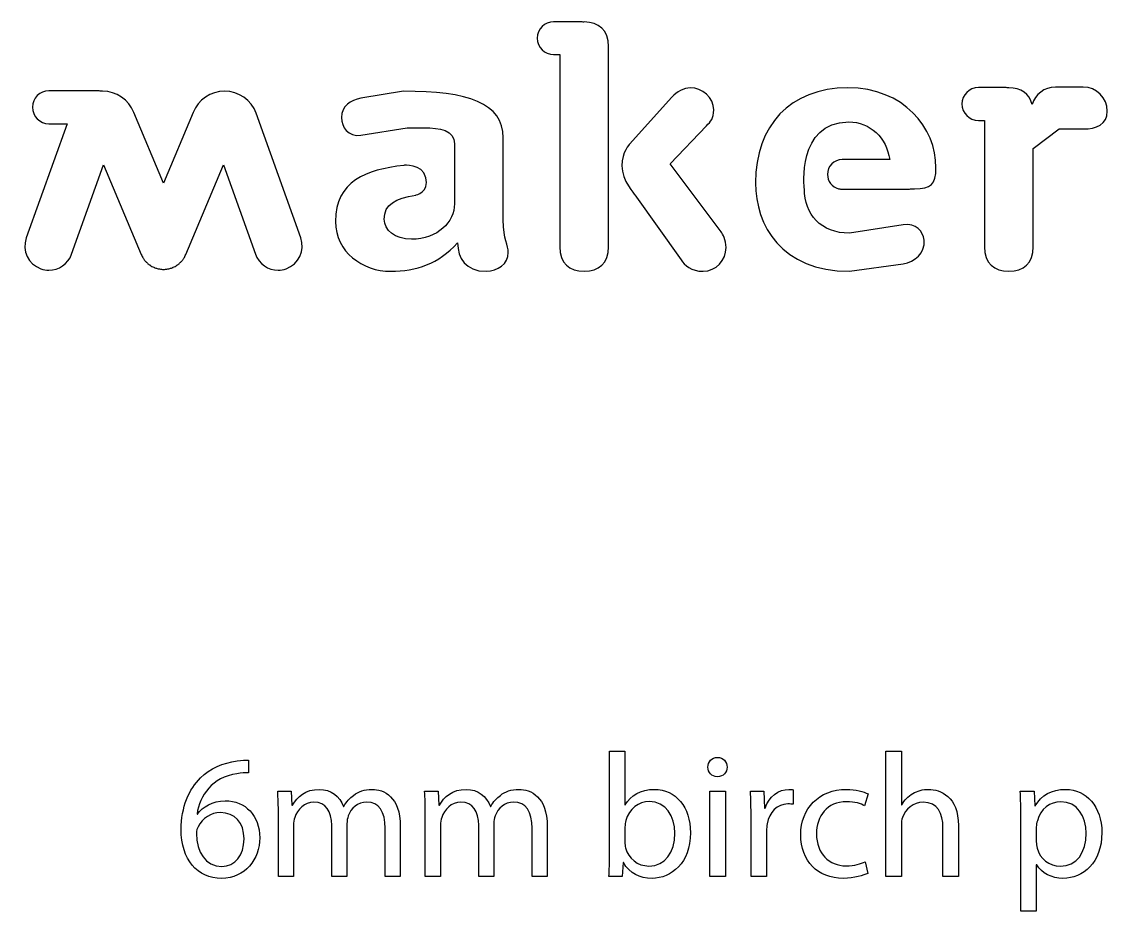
# Model space of a CAD drawing. Extents: x 16 to 1660, y 62 to 1240.
# Drawn here: x 179.5 to 314.3, y 1106.4 to 1216.9 of the extents above; entities that cross this region are included whole.
import ezdxf

# ---------------------------------------------------------------- set-up
doc = ezdxf.new("R2010")
doc.units = 0
doc.layers.get('0').update_dxf_attribs({"linetype": 'CONTINUOUS'})

msp = doc.modelspace()

# ---------------------------------------------------------------- linework, layer by layer
at = {"color": 7}
for points in [[(248.813038, 1216.908638), (245.568047, 1216.908638)], [(252.38456, 1188.933078), (252.38456, 1213.84314)], [(245.568047, 1212.82206), (246.323273, 1212.82206), (246.323273, 1188.933078)], [(301.578433, 1208.729273), (298.334007, 1208.729273)], [(311.351224, 1208.789387), (307.895131, 1208.789387)], [(188.879762, 1208.327107), (182.859962, 1208.327107)], [(226.910336, 1208.274896), (221.621491, 1207.406498)], [(260.267309, 1207.532369), (254.999913, 1201.679362)], [(200.788693, 1205.645713), (197.09892, 1196.867473), (193.408582, 1205.647124)], [(214.155867, 1190.049549), (208.61782, 1205.546653)], [(298.334007, 1204.644671), (299.088387, 1204.644671), (299.088387, 1188.933078)], [(182.859962, 1204.239964), (185.109838, 1204.239964), (180.039151, 1190.04842)], [(221.621491, 1202.804018), (227.36048, 1203.724062), (229.424653, 1203.724062)], [(266.370364, 1190.802518), (260.060158, 1199.270596), (264.544387, 1203.961976)], [(305.149956, 1188.933078), (305.149956, 1201.159227), (308.364467, 1203.587749), (311.350942, 1203.587749)], [(233.243684, 1201.720849), (233.243684, 1194.288527)], [(239.304689, 1192.296884), (239.304689, 1202.468173)], [(185.680773, 1188.032789), (189.647407, 1199.131742), (194.337376, 1187.974651)], [(199.872036, 1188.004002), (204.549022, 1199.130331), (208.51368, 1188.034482)], [(287.315769, 1199.782829), (281.422687, 1199.782829)], [(255.659467, 1195.410924), (261.389142, 1187.314533)], [(280.966616, 1196.167844), (280.964358, 1196.157684), (280.99766, 1196.157684)], [(281.422404, 1196.10378), (289.56508, 1196.10378)], [(289.990107, 1196.157684), (290.409771, 1196.157684)], [(288.987936, 1191.673738), (282.324669, 1190.650118), (282.315073, 1190.636289)], [(199.860464, 1187.974651), (199.872036, 1188.002591)], [(282.315073, 1185.903704), (288.987936, 1186.824596)], [(252.518616, 1126.274382), (254.423051, 1126.274382), (254.423051, 1119.620147), (254.466796, 1119.620147)], [(252.518616, 1113.469113), (252.518616, 1126.274382), (252.518616, 1126.274382)], [(286.837684, 1126.274382), (288.763851, 1126.274382), (288.763851, 1119.64216), (288.807596, 1119.64216)], [(288.763851, 1117.124738), (288.763851, 1110.732969), (286.837684, 1110.732969), (286.837684, 1126.274382)], [(207.650927, 1125.179642), (207.650927, 1123.603713), (207.650927, 1123.603713)], [(267.117407, 1124.304189), (267.117407, 1124.304189)], [(211.282844, 1121.327309), (212.968558, 1121.327309), (213.056047, 1119.598133), (213.121804, 1119.598133)], [(229.536978, 1121.327309), (231.222409, 1121.327309), (231.31018, 1119.598133), (231.375656, 1119.598133)], [(264.972236, 1121.327309), (266.898402, 1121.327309), (266.898402, 1110.732969), (264.972236, 1110.732969), (264.972236, 1121.327309), (264.972236, 1121.327309)], [(270.005951, 1121.327309), (271.691664, 1121.327309), (271.779153, 1119.225882), (271.844911, 1119.225882)], [(275.325276, 1121.502287), (275.325276, 1119.68534)], [(284.627602, 1120.977353), (284.189593, 1119.510644)], [(303.537338, 1121.327309), (305.2445, 1121.327309), (305.354002, 1119.510362), (305.398029, 1119.510362)], [(219.447816, 1119.422873), (219.49156, 1119.422873)], [(237.701667, 1119.422873), (237.745693, 1119.422873)], [(201.259158, 1118.459649), (201.302902, 1118.459649)], [(213.252756, 1117.102724), (213.252756, 1110.732687), (211.370333, 1110.732687), (211.370333, 1118.459649)], [(231.507171, 1117.102724), (231.507171, 1110.732687), (229.624749, 1110.732687), (229.624749, 1118.459649)], [(219.88526, 1117.277702), (219.88526, 1110.732687), (218.002556, 1110.732687), (218.002556, 1117.080711)], [(226.517764, 1116.949478), (226.517764, 1110.732687), (224.635342, 1110.732687), (224.635342, 1116.70846)], [(238.139676, 1117.277702), (238.139676, 1110.732687), (236.256971, 1110.732687), (236.256971, 1117.080711)], [(244.771898, 1116.949478), (244.771898, 1110.732687), (242.889476, 1110.732687), (242.889476, 1116.70846)], [(254.423051, 1116.861707), (254.423051, 1114.979284)], [(272.020171, 1116.379953), (272.020171, 1110.732404), (270.093722, 1110.732404), (270.093722, 1118.021922)], [(295.855813, 1117.037249), (295.855813, 1110.732969), (293.929647, 1110.732969), (293.929647, 1116.818244)], [(305.573289, 1112.155651), (305.529544, 1112.155651), (305.529544, 1106.3986), (303.625109, 1106.3986), (303.625109, 1117.868676), (303.624827, 1117.868676)], [(305.529544, 1116.884002), (305.529544, 1115.045324)], [(254.22606, 1112.462427), (254.182316, 1112.462427), (254.072813, 1110.732969), (252.431127, 1110.732969)], [(284.255351, 1112.549916), (284.583858, 1111.10522)]]:
    msp.add_lwpolyline(points, dxfattribs=at)
for points in [[(245.568047, 1216.908638), (244.440004, 1216.908638), (243.525604, 1215.994238), (243.525604, 1214.865349)], [(249.231291, 1216.865176), (249.096671, 1216.894244), (248.957253, 1216.908638), (248.813038, 1216.908638)], [(249.353493, 1216.874489), (249.310878, 1216.874489), (249.273624, 1216.866304), (249.231291, 1216.865176)], [(252.38456, 1213.84314), (252.38456, 1215.835347), (251.179189, 1216.874489), (249.353493, 1216.874489)], [(243.525604, 1214.865349), (243.525604, 1213.735896), (244.440004, 1212.82206), (245.568047, 1212.82206)], [(262.593384, 1208.695407), (261.678984, 1208.695407), (260.889891, 1208.196438), (260.267309, 1207.532369)], [(265.456811, 1205.955876), (265.456811, 1207.491447), (263.963291, 1208.695407), (262.593384, 1208.695407)], [(282.107076, 1208.695407), (274.923956, 1208.695407), (270.647724, 1203.961976), (270.647724, 1196.905009)], [(293.066893, 1198.772756), (293.066893, 1203.754542), (289.082762, 1208.695407), (282.107076, 1208.695407)], [(298.334007, 1208.729273), (297.2054, 1208.729273), (296.291564, 1207.816284), (296.291564, 1206.686549)], [(301.99584, 1208.685811), (301.861502, 1208.714598), (301.721802, 1208.729273), (301.578433, 1208.729273)], [(302.118889, 1208.695407), (302.075427, 1208.695407), (302.038456, 1208.687222), (301.99584, 1208.685811)], [(305.028318, 1206.617969), (304.694167, 1207.979973), (303.62398, 1208.695407), (302.118889, 1208.695407)], [(307.895131, 1208.789387), (306.528329, 1208.789387), (305.388433, 1207.868496), (305.028318, 1206.617969)], [(314.346449, 1205.793598), (314.346731, 1207.447984), (313.006176, 1208.789387), (311.351224, 1208.789387)], [(182.859962, 1208.327107), (181.731638, 1208.327107), (180.816673, 1207.412142), (180.816673, 1206.283536)], [(189.357282, 1208.265018), (189.203471, 1208.301707), (189.045427, 1208.327107), (188.879762, 1208.327107)], [(189.511093, 1208.276589), (189.459729, 1208.276589), (189.409211, 1208.266711), (189.357282, 1208.265018)], [(189.536211, 1208.274896), (189.52718, 1208.274896), (189.519842, 1208.276589), (189.511093, 1208.276589)], [(193.408582, 1205.647124), (192.797571, 1207.216844), (191.257767, 1208.263889), (189.536211, 1208.274896)], [(204.672918, 1208.276589), (202.946, 1208.272073), (201.398858, 1207.221078), (200.788693, 1205.645713)], [(204.684489, 1208.278564), (204.680256, 1208.278564), (204.676869, 1208.276589), (204.672918, 1208.276589)], [(208.61782, 1205.546653), (208.03362, 1207.179873), (206.451482, 1208.278564), (204.684489, 1208.278564)], [(221.621491, 1207.406498), (220.361651, 1207.146571), (219.204822, 1206.460489), (219.204822, 1204.989264)], [(239.304689, 1202.468173), (239.304689, 1206.827942), (234.908513, 1208.274896), (226.910336, 1208.274896)], [(180.816673, 1206.283536), (180.816673, 1205.154364), (181.731638, 1204.239964), (182.859962, 1204.239964)], [(264.544387, 1203.961976), (265.083431, 1204.543353), (265.456811, 1204.874964), (265.456811, 1205.955876)], [(296.291564, 1206.686549), (296.291564, 1205.558507), (297.2054, 1204.644671), (298.334007, 1204.644671)], [(311.350942, 1203.587749), (313.005893, 1203.587749), (314.346449, 1204.138929), (314.346449, 1205.793598)], [(219.204822, 1204.989264), (219.204822, 1203.860093), (220.006616, 1202.564411), (221.621491, 1202.804018)], [(276.710704, 1196.157684), (276.710704, 1196.157684), (275.728853, 1204.46038), (282.2321, 1204.46038)], [(282.2321, 1204.46038), (284.884424, 1204.46038), (286.931664, 1202.493573), (287.315769, 1199.782829)], [(229.424653, 1203.724062), (231.459758, 1203.724062), (233.243684, 1203.463571), (233.243684, 1201.720849)], [(254.999913, 1201.679362), (254.999913, 1201.679362), (254.033584, 1200.788669), (254.033584, 1199.019982)], [(226.93376, 1199.063444), (222.283867, 1198.523553), (218.463707, 1197.112724), (218.463707, 1192.088887)], [(229.687684, 1197.533518), (229.202827, 1199.345949), (226.93376, 1199.063444), (226.93376, 1199.063444)], [(254.033584, 1199.019982), (254.033584, 1197.184691), (255.659467, 1195.410924), (255.659467, 1195.410924)], [(281.422687, 1199.782829), (280.407533, 1199.782829), (279.583162, 1198.95874), (279.583162, 1197.944151)], [(279.583162, 1197.944151), (279.583162, 1197.08676), (280.172442, 1196.371891), (280.966616, 1196.167844)], [(290.409771, 1196.157684), (292.445158, 1196.157684), (293.066893, 1196.697293), (293.066893, 1198.772756)], [(228.428691, 1195.36972), (228.428691, 1195.36972), (230.173389, 1195.719676), (229.687684, 1197.533518)], [(270.647724, 1196.905009), (270.647724, 1191.632251), (273.844738, 1185.903704), (282.315073, 1185.903704)], [(224.525276, 1192.379576), (224.525276, 1194.205553), (225.896029, 1194.996058), (228.428691, 1195.36972)], [(282.315073, 1190.636289), (278.78532, 1190.636289), (276.710704, 1192.960671), (276.710704, 1196.157684)], [(280.99766, 1196.157684), (281.13482, 1196.125511), (281.275649, 1196.10378), (281.422404, 1196.10378)], [(289.56508, 1196.10378), (289.712118, 1196.10378), (289.852664, 1196.125511), (289.990107, 1196.157684)], [(233.243684, 1194.288527), (233.243684, 1192.0474), (231.209709, 1189.889811), (227.888518, 1189.889811)], [(227.888518, 1189.889811), (225.813902, 1189.889811), (224.525276, 1191.010233), (224.525276, 1192.379576)], [(239.928118, 1188.227804), (239.927836, 1189.18228), (239.304689, 1189.765351), (239.304689, 1192.296884)], [(218.463707, 1192.088887), (218.463707, 1188.269291), (221.869282, 1185.903704), (225.314369, 1185.903704)], [(291.582404, 1189.772971), (291.463307, 1190.896498), (290.602529, 1191.91278), (288.987936, 1191.673738)], [(180.039151, 1190.04842), (179.482044, 1188.491118), (180.293998, 1186.776053), (181.851864, 1186.218947)], [(212.344, 1186.22064), (213.900738, 1186.777747), (214.712409, 1188.492811), (214.155867, 1190.049549)], [(266.992664, 1188.850387), (266.992947, 1189.848042), (266.577798, 1190.511829), (266.370364, 1190.802518)], [(288.987936, 1186.824596), (290.411747, 1187.083958), (291.7571, 1188.128462), (291.582404, 1189.772971)], [(225.314369, 1185.903704), (228.511664, 1185.903704), (231.252607, 1186.815847), (233.617911, 1189.432047)], [(233.617911, 1189.432047), (233.701731, 1187.563736), (234.573516, 1185.903704), (237.188022, 1185.903704)], [(237.188022, 1185.903704), (238.641467, 1185.903704), (239.928118, 1186.857898), (239.928118, 1188.227804)], [(246.323273, 1188.933078), (246.323273, 1186.941153), (247.526669, 1185.903704), (249.353493, 1185.903704)], [(249.353493, 1185.903704), (251.179189, 1185.903704), (252.38456, 1186.941153), (252.38456, 1188.933078)], [(264.127827, 1185.903704), (265.7475, 1185.903704), (266.992664, 1187.314533), (266.992664, 1188.850387)], [(299.088387, 1188.933078), (299.088387, 1186.941153), (300.292347, 1185.903704), (302.118607, 1185.903704)], [(302.118607, 1185.903704), (303.944584, 1185.903704), (305.149956, 1186.941153), (305.149956, 1188.933078)], [(182.859962, 1186.044251), (184.089322, 1186.044251), (185.243047, 1186.80738), (185.680773, 1188.032789)], [(194.337376, 1187.974651), (194.404827, 1187.814349), (194.486671, 1187.6659), (194.5767, 1187.524789)], [(194.5767, 1187.524789), (194.599842, 1187.488947), (194.626371, 1187.45762), (194.649796, 1187.42206)], [(194.649796, 1187.42206), (194.728253, 1187.311429), (194.811791, 1187.205313), (194.902949, 1187.1071)], [(194.902949, 1187.1071), (194.940484, 1187.06646), (194.97802, 1187.02836), (195.017249, 1186.989696)], [(195.017249, 1186.989696), (195.116873, 1186.893458), (195.222707, 1186.805122), (195.333902, 1186.723842)], [(198.865349, 1186.725253), (198.974851, 1186.805122), (199.079556, 1186.892893), (199.178898, 1186.988567)], [(199.178898, 1186.988567), (199.218973, 1187.027796), (199.25792, 1187.067307), (199.296302, 1187.108511)], [(199.296302, 1187.108511), (199.385202, 1187.204749), (199.466764, 1187.307478), (199.542682, 1187.416133)], [(199.542682, 1187.416133), (199.569493, 1187.453669), (199.597998, 1187.488382), (199.621987, 1187.525918)], [(199.621987, 1187.525918), (199.712016, 1187.667311), (199.793013, 1187.814631), (199.860464, 1187.974651)], [(199.872036, 1188.002591), (199.872036, 1188.003156), (199.872036, 1188.003156), (199.872036, 1188.004002)], [(208.51368, 1188.034482), (208.951689, 1186.809073), (210.104849, 1186.045944), (211.334773, 1186.045944)], [(261.389142, 1187.314533), (261.84606, 1186.650182), (262.63346, 1185.903704), (264.127827, 1185.903704)], [(181.851864, 1186.218947), (182.185451, 1186.099849), (182.525247, 1186.044251), (182.859962, 1186.044251)], [(195.333902, 1186.723842), (195.366922, 1186.700136), (195.39712, 1186.673042), (195.430987, 1186.6499)], [(195.430987, 1186.6499), (195.578871, 1186.551122), (195.735787, 1186.46702), (195.898911, 1186.3959)], [(195.898911, 1186.3959), (195.911611, 1186.389409), (195.923747, 1186.380378), (195.937576, 1186.374451)], [(195.937576, 1186.374451), (195.967491, 1186.361187), (195.9991, 1186.358364), (196.029016, 1186.346229)], [(196.029016, 1186.346229), (196.156298, 1186.297404), (196.28612, 1186.257047), (196.420176, 1186.226284)], [(196.420176, 1186.226284), (196.47408, 1186.213867), (196.527138, 1186.200038), (196.581042, 1186.190442)], [(196.581042, 1186.190442), (196.747836, 1186.161091), (196.917733, 1186.141336), (197.089042, 1186.140489)], [(197.089042, 1186.140489), (197.092429, 1186.140489), (197.094687, 1186.139642), (197.096944, 1186.139642)], [(197.096944, 1186.139642), (197.097791, 1186.139642), (197.098073, 1186.139642), (197.09892, 1186.139642)], [(197.09892, 1186.139642), (197.099767, 1186.139642), (197.099767, 1186.139642), (197.100331, 1186.139642)], [(197.100331, 1186.139642), (197.103153, 1186.139642), (197.105693, 1186.140489), (197.107669, 1186.140489)], [(197.107669, 1186.140489), (197.279824, 1186.141336), (197.44944, 1186.161091), (197.616798, 1186.190442)], [(197.616798, 1186.190442), (197.67042, 1186.200038), (197.72376, 1186.213867), (197.777947, 1186.226567)], [(197.777947, 1186.226567), (197.91172, 1186.257893), (198.040696, 1186.297404), (198.167413, 1186.346229)], [(198.167413, 1186.346229), (198.198458, 1186.357236), (198.22922, 1186.361187), (198.260547, 1186.374451)], [(198.260547, 1186.374451), (198.274376, 1186.380378), (198.285664, 1186.390256), (198.299776, 1186.3959)], [(198.299776, 1186.3959), (198.461771, 1186.46702), (198.618404, 1186.550558), (198.766289, 1186.6499)], [(198.766289, 1186.6499), (198.801002, 1186.673042), (198.831764, 1186.7007), (198.865349, 1186.725253)], [(211.334773, 1186.045944), (211.668924, 1186.045944), (212.010978, 1186.102389), (212.344, 1186.22064)], [(201.697167, 1122.968996), (202.879113, 1124.128929), (204.455042, 1124.851418), (206.249976, 1125.070422)], [(206.249976, 1125.070422), (206.819218, 1125.158193), (207.300689, 1125.179642), (207.650927, 1125.179642)], [(264.7315, 1124.304189), (264.7315, 1124.96092), (265.212971, 1125.508149), (265.93546, 1125.508149)], [(265.93546, 1125.508149), (266.635936, 1125.508149), (267.117407, 1124.982651), (267.117407, 1124.304189)], [(206.206231, 1123.494211), (203.163593, 1123.01274), (201.587382, 1120.823824), (201.259158, 1118.459649)], [(207.650927, 1123.603713), (207.256944, 1123.625727), (206.75346, 1123.5817), (206.206231, 1123.494211)], [(265.891716, 1123.122242), (265.19124, 1123.122242), (264.7315, 1123.647458), (264.7315, 1124.304189)], [(267.117407, 1124.304189), (267.117407, 1123.647458), (266.657667, 1123.122242), (265.891716, 1123.122242)], [(199.289247, 1116.555213), (199.289247, 1119.357116), (200.274202, 1121.568044), (201.697167, 1122.968996)], [(211.370616, 1118.459649), (211.370616, 1119.57612), (211.326871, 1120.451856), (211.282844, 1121.327309)], [(213.121804, 1119.598133), (213.712778, 1120.60482), (214.697733, 1121.546031), (216.470653, 1121.546031)], [(216.470653, 1121.546031), (217.893618, 1121.546031), (218.988076, 1120.670578), (219.447816, 1119.422873)], [(219.49156, 1119.422873), (219.819784, 1120.03586), (220.257511, 1120.473587), (220.69552, 1120.801811)], [(220.69552, 1120.801811), (221.330238, 1121.283564), (222.008982, 1121.546031), (223.015669, 1121.546031)], [(223.015669, 1121.546031), (224.438351, 1121.546031), (226.517764, 1120.626551), (226.517764, 1116.949478)], [(229.624749, 1118.459649), (229.624749, 1119.57612), (229.581004, 1120.451856), (229.536978, 1121.327309)], [(231.375656, 1119.598133), (231.966911, 1120.60482), (232.951867, 1121.546031), (234.724787, 1121.546031)], [(234.724787, 1121.546031), (236.147751, 1121.546031), (237.241927, 1120.670578), (237.701667, 1119.422873)], [(237.745693, 1119.422873), (238.073918, 1120.03586), (238.511644, 1120.473587), (238.949371, 1120.801811)], [(238.949371, 1120.801811), (239.584371, 1121.283564), (240.262833, 1121.546031), (241.26952, 1121.546031)], [(241.26952, 1121.546031), (242.692484, 1121.546031), (244.771898, 1120.626551), (244.771898, 1116.949478)], [(254.466796, 1119.620147), (255.145258, 1120.802093), (256.371231, 1121.546313), (258.078676, 1121.546313)], [(258.078676, 1121.546313), (260.727049, 1121.546313), (262.565727, 1119.357398), (262.565727, 1116.161513)], [(270.093722, 1118.021922), (270.093722, 1119.269627), (270.071991, 1120.342071), (270.005951, 1121.327309)], [(271.844911, 1119.225882), (272.326382, 1120.648564), (273.508329, 1121.546031), (274.799778, 1121.546031)], [(274.799778, 1121.546031), (274.997051, 1121.546031), (275.150016, 1121.5243), (275.325276, 1121.502287)], [(276.265922, 1115.899047), (276.265922, 1119.160689), (278.498582, 1121.546313), (281.956933, 1121.546313)], [(281.956933, 1121.546313), (283.095418, 1121.546313), (284.102387, 1121.261833), (284.627602, 1120.977353)], [(288.807596, 1119.64216), (289.114089, 1120.189107), (289.59556, 1120.692873), (290.186816, 1121.021098)], [(290.186816, 1121.021098), (290.755776, 1121.349322), (291.434238, 1121.546313), (292.156727, 1121.546313)], [(292.156727, 1121.546313), (293.579409, 1121.546313), (295.855813, 1120.67086), (295.855813, 1117.037249)], [(303.624827, 1117.868676), (303.624827, 1119.225882), (303.581082, 1120.32034), (303.537338, 1121.327309)], [(305.398029, 1119.510362), (306.16398, 1120.801811), (307.433416, 1121.546031), (309.162873, 1121.546031)], [(309.162873, 1121.546031), (311.745771, 1121.546031), (313.67222, 1119.379129), (313.67222, 1116.183244)], [(201.302902, 1118.459649), (201.981364, 1119.379129), (203.185607, 1120.123349), (204.761536, 1120.123349)], [(204.761536, 1120.123349), (207.278676, 1120.123349), (209.051878, 1118.284671), (209.051878, 1115.526513)], [(215.791909, 1119.970102), (214.609962, 1119.970102), (213.712496, 1119.006878), (213.406002, 1118.043936)], [(218.002556, 1117.080711), (218.002556, 1118.766142), (217.258618, 1119.970102), (215.791909, 1119.970102)], [(222.336924, 1119.970102), (221.220453, 1119.970102), (220.389027, 1119.160124), (220.038507, 1118.240927)], [(224.635342, 1116.70846), (224.635342, 1118.766142), (223.869391, 1119.970102), (222.336924, 1119.970102)], [(234.046324, 1119.970102), (232.864096, 1119.970102), (231.966911, 1119.006878), (231.660418, 1118.043936)], [(236.256971, 1117.080711), (236.256971, 1118.766142), (235.512751, 1119.970102), (234.046324, 1119.970102)], [(240.591058, 1119.970102), (239.474869, 1119.970102), (238.642878, 1119.160124), (238.29264, 1118.240927)], [(242.889476, 1116.70846), (242.889476, 1118.766142), (242.123242, 1119.970102), (240.591058, 1119.970102)], [(257.443676, 1120.03586), (256.152227, 1120.03586), (254.926536, 1119.11638), (254.532271, 1117.671684)], [(260.617547, 1116.095756), (260.617547, 1118.218913), (259.523371, 1120.03586), (257.443676, 1120.03586)], [(274.668544, 1119.729084), (273.31162, 1119.729084), (272.348396, 1118.722116), (272.085647, 1117.27742)], [(275.325276, 1119.68534), (275.128284, 1119.729084), (274.931293, 1119.729084), (274.668544, 1119.729084)], [(281.956933, 1120.014129), (279.527282, 1120.014129), (278.214102, 1118.197464), (278.214102, 1116.008267)], [(284.189593, 1119.510644), (283.730136, 1119.751662), (283.007647, 1120.014129), (281.956933, 1120.014129)], [(291.477982, 1119.948371), (290.230278, 1119.948371), (289.267336, 1119.072636), (288.895084, 1118.044218)], [(293.929647, 1116.818244), (293.929647, 1118.525689), (293.294929, 1119.948371), (291.477982, 1119.948371)], [(308.572182, 1120.014129), (307.25872, 1120.014129), (306.011016, 1119.094649), (305.660778, 1117.650236)], [(311.724322, 1116.096038), (311.724322, 1118.197464), (310.607851, 1120.014129), (308.572182, 1120.014129)], [(204.170562, 1118.65664), (203.010347, 1118.65664), (201.915889, 1117.956164), (201.390673, 1116.905733)], [(207.103698, 1115.39528), (207.103698, 1117.430949), (205.943482, 1118.65664), (204.170562, 1118.65664)], [(213.406002, 1118.043936), (213.2965, 1117.781187), (213.252756, 1117.430949), (213.252756, 1117.102724)], [(220.038507, 1118.240927), (219.950736, 1117.956164), (219.88526, 1117.62794), (219.88526, 1117.277702)], [(231.660418, 1118.043936), (231.550916, 1117.781187), (231.507171, 1117.430949), (231.507171, 1117.102724)], [(238.29264, 1118.240927), (238.205151, 1117.956164), (238.139676, 1117.62794), (238.139676, 1117.277702)], [(288.895084, 1118.044218), (288.785864, 1117.759456), (288.763851, 1117.474693), (288.763851, 1117.124738)], [(201.390673, 1116.905733), (201.280889, 1116.686729), (201.1934, 1116.42398), (201.1934, 1116.073742)], [(254.532271, 1117.671684), (254.466796, 1117.430949), (254.423051, 1117.1682), (254.423051, 1116.861707)], [(272.085647, 1117.27742), (272.041902, 1117.014671), (272.020171, 1116.686447), (272.020171, 1116.379953)], [(305.660778, 1117.650236), (305.595302, 1117.409218), (305.529544, 1117.124738), (305.529544, 1116.884002)], [(204.301796, 1110.491951), (201.280889, 1110.491951), (199.289247, 1112.856127), (199.289247, 1116.555213)], [(201.1934, 1116.073742), (201.215413, 1113.731862), (202.309871, 1111.980391), (204.34554, 1111.980391)], [(209.051878, 1115.526513), (209.051878, 1112.899589), (207.278676, 1110.491951), (204.301796, 1110.491951)], [(204.34554, 1111.980391), (205.986944, 1111.980391), (207.103698, 1113.359611), (207.103698, 1115.39528)], [(257.399931, 1112.024418), (259.4356, 1112.024418), (260.617547, 1113.666104), (260.617547, 1116.095756)], [(262.565727, 1116.161513), (262.565727, 1112.374656), (260.158089, 1110.492233), (257.793913, 1110.492233)], [(281.54122, 1110.492233), (278.345336, 1110.492233), (276.265922, 1112.659418), (276.265922, 1115.899047)], [(278.214102, 1116.008267), (278.214102, 1113.556884), (279.790031, 1112.046431), (281.891458, 1112.046431)], [(308.506424, 1112.002687), (310.542093, 1112.002687), (311.724322, 1113.666387), (311.724322, 1116.096038)], [(313.67222, 1116.183244), (313.67222, 1112.374373), (311.330058, 1110.491951), (308.834649, 1110.491951)], [(254.423051, 1114.979284), (254.423051, 1114.738549), (254.444782, 1114.497813), (254.51054, 1114.278809)], [(254.51054, 1114.278809), (254.860778, 1112.943616), (255.99898, 1112.024418), (257.399931, 1112.024418)], [(305.529262, 1115.045324), (305.529262, 1114.760562), (305.550993, 1114.498096), (305.617033, 1114.25736)], [(305.617033, 1114.25736), (305.967271, 1112.921884), (307.127487, 1112.002687), (308.506424, 1112.002687)], [(252.431127, 1110.732969), (252.474871, 1111.455458), (252.518616, 1112.528184), (252.518616, 1113.469113)], [(257.793913, 1110.492233), (256.261729, 1110.492233), (255.036038, 1111.083207), (254.22606, 1112.462427)], [(281.891458, 1112.046431), (282.985916, 1112.046431), (283.708122, 1112.30918), (284.255351, 1112.549916)], [(308.834649, 1110.491951), (307.433698, 1110.491951), (306.208007, 1111.104938), (305.573289, 1112.155651)], [(284.583858, 1111.10522), (284.080373, 1110.864202), (282.963902, 1110.492233), (281.54122, 1110.492233)]]:
    msp.add_open_spline(points, degree=3, dxfattribs=at)

doc.saveas('drawing.dxf')
